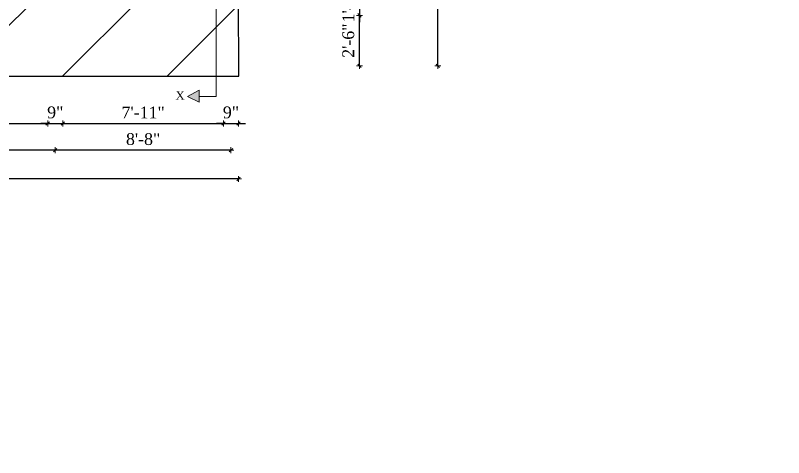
# Model space of a CAD drawing. Header units: inches. Extents: x 6873 to 34015, y -4010 to 8204.
# Drawn here: x 17773.1 to 18227.8, y 895.3 to 1157.4 of the extents above; entities that cross this region are included whole.
import ezdxf

# ---------------------------------------------------------------- set-up
doc = ezdxf.new("R2010")
doc.units = ezdxf.units.IN
doc.header["$LTSCALE"] = 5
doc.header["$MEASUREMENT"] = 0
doc.layers.add('A-WALL', color=7, linetype='Continuous', lineweight=9)
doc.layers.add('Dimension', color=7, linetype='Continuous', lineweight=18)
doc.layers.add('dim line', color=7, linetype='Continuous', lineweight=15, true_color=0xfab2b2)
doc.layers.add('TEXT', color=6, linetype='Continuous')
doc.layers.add('WALL', color=7, linetype='Continuous')
doc.styles.add('ordinary', font='times.ttf')
doc.dimstyles.new('Copy of 96', dxfattribs={"dimtxt": 7, "dimasz": 4, "dimexe": 0.5, "dimexo": 0.5, "dimgap": 3, "dimtad": 1, "dimdec": 1, "dimzin": 11, "dimdsep": 46, "dimlunit": 4, "dimtxsty": 'ordinary', "dimblk": 'OBLIQUE', "dimcen": 0.09, "dimse1": 1, "dimse2": 1, "dimclrt": 6, "dimazin": 0, "dimtfac": 1, "dimtdec": 1, "dimtix": 1, "dimtmove": 2, "dimatfit": 3, "dimldrblk": 'leader', "dimfxl": 0.5, "dimfxlon": 1, "dimtolj": 1, "dimtzin": 0, "dimarcsym": 0})

# ---------------------------------------------------------------- blocks, each defined once
blk = doc.blocks.new('x-x')
at = {"ltscale": 5}
for points in [[(11364.03, -701.52), (11364.03, -694.51), (11357.15, -698.09)], [(11364.03, -1135.52), (11364.03, -1128.51), (11357.15, -1132.09)]]:
    blk.add_hatch(color=256, dxfattribs=at).paths.add_polyline_path(points)
for p, q in [((11364.03, -694.51), (11357.15, -698.09)), ((11364.03, -701.52), (11364.03, -694.51)), ((11357.15, -698.09), (11364.03, -701.52)), ((11374.13, -698.09), (11364.03, -698.09)), ((11374.13, -698.09), (11374.13, -1132.09)), ((11364.03, -1128.51), (11357.15, -1132.09)), ((11357.15, -1132.09), (11364.03, -1135.52)), ((11364.03, -1135.52), (11364.03, -1128.51)), ((11374.13, -1132.09), (11364.03, -1132.09))]:
    blk.add_line(p, q, dxfattribs=at)
at = {"layer": 'A-WALL', "color": 1, "ltscale": 5}
blk.add_line((11374.13, -1120.09), (11374.13, -1132.09), dxfattribs=at)
at = {"layer": 'TEXT', "style": 'ordinary'}
for p in [(11350.08, -700.97), (11350.08, -1134.1)]:
    blk.add_text('X', height=5, dxfattribs=at).set_placement(p)
blk = doc.blocks.new('oblique')
at = {"color": 0, "lineweight": -2}
blk.add_line((0.25, 0.25), (-0.25, -0.25), dxfattribs=at)
at = {"layer": 'dim line', "lineweight": 9}
for p, q in [((-0.4375, 0), (0.4375, 0)), ((0, 0.4375), (0, -0.4375))]:
    blk.add_line(p, q, dxfattribs=at)
blk = doc.blocks.new('*D165')
at = {"layer": 'A-WALL', "color": 0, "lineweight": -2, "ltscale": 50, "transparency": 16777216}
blk.add_line((17900.73, 1077.44), (17796.73, 1077.44), dxfattribs=at)
at = {"layer": 'Defpoints', "color": 0, "ltscale": 50, "transparency": 16777216}
for p in [(17796.73, 1157.37), (17900.73, 1157.37), (17796.73, 1077.44)]:
    blk.add_point(p, dxfattribs=at)
at = {"layer": 'A-WALL', "color": 0, "lineweight": -2, "ltscale": 50, "transparency": 16777216, "xscale": 4, "yscale": 4, "zscale": 4, "rotation": 180.0000000000005}
blk.add_blockref('oblique', (17796.73, 1077.44), dxfattribs=at)
at = {"layer": 'A-WALL', "color": 0, "lineweight": -2, "ltscale": 50, "transparency": 16777216, "xscale": 4, "yscale": 4, "zscale": 4}
blk.add_blockref('oblique', (17900.73, 1077.44), dxfattribs=at)
at = {"layer": 'A-WALL', "color": 6, "ltscale": 50, "transparency": 16777216, "insert": (17848.73, 1084), "char_height": 7, "attachment_point": 5, "style": 'ordinary'}
blk.add_mtext('\\A1;8\'-8"', dxfattribs=at)
blk = doc.blocks.new('_OBLIQUE')
at = {"color": 0, "linetype": 'ByBlock'}
blk.add_line((-0.5, -0.5), (0.5, 0.5), dxfattribs=at)
blk = doc.blocks.new('leader')
at = {"layer": 'Dimension'}
for p, q in [((0, -4.33), (0, 4.33)), ((-4.42, 0), (4.42, 0))]:
    blk.add_line(p, q, dxfattribs=at)
blk = doc.blocks.new('*D166')
at = {"layer": 'A-WALL', "color": 0, "lineweight": -2, "ltscale": 50, "transparency": 16777216}
blk.add_line((17796.73, 1077.44), (17643.73, 1077.44), dxfattribs=at)
at = {"layer": 'Defpoints', "color": 0, "ltscale": 50, "transparency": 16777216}
for p in [(17643.73, 1157.37), (17796.73, 1157.37), (17643.73, 1077.44)]:
    blk.add_point(p, dxfattribs=at)
at = {"layer": 'A-WALL', "color": 0, "lineweight": -2, "ltscale": 50, "transparency": 16777216, "xscale": 4, "yscale": 4, "zscale": 4, "rotation": 180}
blk.add_blockref('oblique', (17643.73, 1077.44), dxfattribs=at)
at = {"layer": 'A-WALL', "color": 0, "lineweight": -2, "ltscale": 50, "transparency": 16777216, "xscale": 4, "yscale": 4, "zscale": 4}
blk.add_blockref('oblique', (17796.73, 1077.44), dxfattribs=at)
at = {"layer": 'A-WALL', "color": 6, "ltscale": 50, "transparency": 16777216, "insert": (17720.23, 1084.01), "char_height": 7, "attachment_point": 5, "style": 'ordinary'}
blk.add_mtext('\\A1;12\'-9"', dxfattribs=at)
blk = doc.blocks.new('*D169')
at = {"layer": 'A-WALL', "color": 0, "lineweight": -2, "ltscale": 50, "transparency": 16777216}
blk.add_line((17905.23, 1060.41), (17332.23, 1060.41), dxfattribs=at)
at = {"layer": 'Defpoints', "color": 0, "ltscale": 50, "transparency": 16777216}
for p in [(17332.23, 1157.37), (17905.23, 1157.37), (17332.23, 1060.41)]:
    blk.add_point(p, dxfattribs=at)
at = {"layer": 'A-WALL', "color": 0, "lineweight": -2, "ltscale": 50, "transparency": 16777216, "xscale": 4, "yscale": 4, "zscale": 4, "rotation": 180}
blk.add_blockref('oblique', (17332.23, 1060.41), dxfattribs=at)
at = {"layer": 'A-WALL', "color": 0, "lineweight": -2, "ltscale": 50, "transparency": 16777216, "xscale": 4, "yscale": 4, "zscale": 4}
blk.add_blockref('oblique', (17905.23, 1060.41), dxfattribs=at)
at = {"layer": 'A-WALL', "color": 6, "ltscale": 50, "transparency": 16777216, "insert": (17618.73, 1066.99), "char_height": 7, "attachment_point": 5, "style": 'ordinary'}
blk.add_mtext('\\A1;47\'-9"', dxfattribs=at)
blk = doc.blocks.new('*D194')
at = {"layer": 'A-WALL', "color": 0, "lineweight": -2, "ltscale": 50, "transparency": 16777216}
blk.add_line((17648.23, 1093.24), (17792.23, 1093.24), dxfattribs=at)
at = {"layer": 'Defpoints', "color": 0, "ltscale": 50, "transparency": 16777216}
for p in [(17648.23, 1157.37), (17792.23, 1157.37), (17792.23, 1093.24)]:
    blk.add_point(p, dxfattribs=at)
at = {"layer": 'A-WALL', "color": 0, "lineweight": -2, "ltscale": 50, "transparency": 16777216, "xscale": 4, "yscale": 4, "zscale": 4, "rotation": 180}
blk.add_blockref('oblique', (17648.23, 1093.24), dxfattribs=at)
at = {"layer": 'A-WALL', "color": 0, "lineweight": -2, "ltscale": 50, "transparency": 16777216, "xscale": 4, "yscale": 4, "zscale": 4}
blk.add_blockref('oblique', (17792.23, 1093.24), dxfattribs=at)
at = {"layer": 'A-WALL', "color": 6, "ltscale": 50, "transparency": 16777216, "insert": (17720.23, 1099.8), "char_height": 7, "attachment_point": 5, "style": 'ordinary'}
blk.add_mtext('\\A1;12\'-0"', dxfattribs=at)
blk = doc.blocks.new('*D195')
at = {"layer": 'A-WALL', "color": 0, "lineweight": -2, "ltscale": 50, "transparency": 16777216}
for p, q in [((17792.23, 1093.24), (17788.23, 1093.24)), ((17792.23, 1093.24), (17801.23, 1093.24)), ((17801.23, 1093.24), (17805.23, 1093.24))]:
    blk.add_line(p, q, dxfattribs=at)
at = {"layer": 'Defpoints', "color": 0, "ltscale": 50, "transparency": 16777216}
for p in [(17792.23, 1157.37), (17801.23, 1157.37), (17801.23, 1093.24)]:
    blk.add_point(p, dxfattribs=at)
at = {"layer": 'A-WALL', "color": 0, "lineweight": -2, "ltscale": 50, "transparency": 16777216, "xscale": 4, "yscale": 4, "zscale": 4}
blk.add_blockref('oblique', (17792.23, 1093.24), dxfattribs=at)
at = {"layer": 'A-WALL', "color": 0, "lineweight": -2, "ltscale": 50, "transparency": 16777216, "xscale": 4, "yscale": 4, "zscale": 4, "rotation": 180}
blk.add_blockref('oblique', (17801.23, 1093.24), dxfattribs=at)
at = {"layer": 'A-WALL', "color": 6, "ltscale": 50, "transparency": 16777216, "insert": (17796.73, 1099.81), "char_height": 7, "attachment_point": 5, "style": 'ordinary'}
blk.add_mtext('\\A1;9"', dxfattribs=at)
blk = doc.blocks.new('*D196')
at = {"layer": 'A-WALL', "color": 0, "lineweight": -2, "ltscale": 50, "transparency": 16777216}
blk.add_line((17801.23, 1093.24), (17896.23, 1093.24), dxfattribs=at)
at = {"layer": 'Defpoints', "color": 0, "ltscale": 50, "transparency": 16777216}
for p in [(17801.23, 1157.37), (17896.23, 1157.37), (17896.23, 1093.24)]:
    blk.add_point(p, dxfattribs=at)
at = {"layer": 'A-WALL', "color": 0, "lineweight": -2, "ltscale": 50, "transparency": 16777216, "xscale": 4, "yscale": 4, "zscale": 4, "rotation": 180}
blk.add_blockref('oblique', (17801.23, 1093.24), dxfattribs=at)
at = {"layer": 'A-WALL', "color": 0, "lineweight": -2, "ltscale": 50, "transparency": 16777216, "xscale": 4, "yscale": 4, "zscale": 4}
blk.add_blockref('oblique', (17896.23, 1093.24), dxfattribs=at)
at = {"layer": 'A-WALL', "color": 6, "ltscale": 50, "transparency": 16777216, "insert": (17848.73, 1099.81), "char_height": 7, "attachment_point": 5, "style": 'ordinary'}
blk.add_mtext('\\A1;7\'-11"', dxfattribs=at)
blk = doc.blocks.new('*D197')
at = {"layer": 'A-WALL', "color": 0, "lineweight": -2, "ltscale": 50, "transparency": 16777216}
for p, q in [((17896.23, 1093.24), (17892.23, 1093.24)), ((17896.23, 1093.24), (17905.23, 1093.24)), ((17905.23, 1093.24), (17909.23, 1093.24))]:
    blk.add_line(p, q, dxfattribs=at)
at = {"layer": 'Defpoints', "color": 0, "ltscale": 50, "transparency": 16777216}
for p in [(17896.23, 1157.37), (17905.23, 1157.37), (17905.23, 1093.24)]:
    blk.add_point(p, dxfattribs=at)
at = {"layer": 'A-WALL', "color": 0, "lineweight": -2, "ltscale": 50, "transparency": 16777216, "xscale": 4, "yscale": 4, "zscale": 4}
blk.add_blockref('oblique', (17896.23, 1093.24), dxfattribs=at)
at = {"layer": 'A-WALL', "color": 0, "lineweight": -2, "ltscale": 50, "transparency": 16777216, "xscale": 4, "yscale": 4, "zscale": 4, "rotation": 180}
blk.add_blockref('oblique', (17905.23, 1093.24), dxfattribs=at)
at = {"layer": 'A-WALL', "color": 6, "ltscale": 50, "transparency": 16777216, "insert": (17900.73, 1099.81), "char_height": 7, "attachment_point": 5, "style": 'ordinary'}
blk.add_mtext('\\A1;9"', dxfattribs=at)
blk = doc.blocks.new('*D204')
at = {"layer": 'A-WALL', "color": 0, "lineweight": -2, "ltscale": 50, "transparency": 16777216}
for p, q in [((17976.76, 1169.37), (17976.76, 1173.37)), ((17976.76, 1169.37), (17976.76, 1157.37)), ((17976.76, 1157.37), (17976.76, 1153.37))]:
    blk.add_line(p, q, dxfattribs=at)
at = {"layer": 'Defpoints', "color": 0, "ltscale": 50, "transparency": 16777216}
for p in [(17905.16, 1169.37), (17905.23, 1157.37), (17976.76, 1157.37)]:
    blk.add_point(p, dxfattribs=at)
at = {"layer": 'A-WALL', "color": 0, "lineweight": -2, "ltscale": 50, "transparency": 16777216, "xscale": 4, "yscale": 4, "zscale": 4}
for p, rotation in [((17976.76, 1169.37), 270), ((17976.76, 1157.37), 90)]:
    blk.add_blockref('oblique', p, dxfattribs=dict(at, rotation=rotation))
at = {"layer": 'A-WALL', "color": 6, "ltscale": 50, "transparency": 16777216, "insert": (17970.2, 1163.37), "char_height": 7, "attachment_point": 5, "rotation": 90, "style": 'ordinary'}
blk.add_mtext('\\A1;1\'-0"', dxfattribs=at)
blk = doc.blocks.new('*D208')
at = {"layer": 'A-WALL', "color": 0, "lineweight": -2, "ltscale": 50, "transparency": 16777216}
blk.add_line((18023.22, 1127.37), (18023.22, 1513.37), dxfattribs=at)
at = {"layer": 'Defpoints', "color": 0, "ltscale": 50, "transparency": 16777216}
for p in [(17903.04, 1513.37), (18023.22, 1513.37), (17905.42, 1127.37)]:
    blk.add_point(p, dxfattribs=at)
at = {"layer": 'A-WALL', "color": 0, "lineweight": -2, "ltscale": 50, "transparency": 16777216, "xscale": 4, "yscale": 4, "zscale": 4}
for p, rotation in [((18023.22, 1513.37), 90), ((18023.22, 1127.37), 270)]:
    blk.add_blockref('oblique', p, dxfattribs=dict(at, rotation=rotation))
at = {"layer": 'A-WALL', "color": 6, "ltscale": 50, "transparency": 16777216, "insert": (18016.66, 1320.37), "char_height": 7, "attachment_point": 5, "rotation": 90, "style": 'ordinary'}
blk.add_mtext('\\A1;32\'-2"', dxfattribs=at)
blk = doc.blocks.new('*D209')
at = {"layer": 'A-WALL', "color": 0, "lineweight": -2, "ltscale": 50, "transparency": 16777216}
blk.add_line((17976.76, 1127.37), (17976.76, 1157.37), dxfattribs=at)
at = {"layer": 'Defpoints', "color": 0, "ltscale": 50, "transparency": 16777216}
for p in [(17905.23, 1157.37), (17976.76, 1157.37), (17905.42, 1127.37)]:
    blk.add_point(p, dxfattribs=at)
at = {"layer": 'A-WALL', "color": 0, "lineweight": -2, "ltscale": 50, "transparency": 16777216, "xscale": 4, "yscale": 4, "zscale": 4}
for p, rotation in [((17976.76, 1157.37), 90), ((17976.76, 1127.37), 270)]:
    blk.add_blockref('oblique', p, dxfattribs=dict(at, rotation=rotation))
at = {"layer": 'A-WALL', "color": 6, "ltscale": 50, "transparency": 16777216, "insert": (17970.2, 1142.37), "char_height": 7, "attachment_point": 5, "rotation": 90, "style": 'ordinary'}
blk.add_mtext('\\A1;2\'-6"', dxfattribs=at)

msp = doc.modelspace()

# ---------------------------------------------------------------- hatches: boundary and pattern name
at = {"layer": 'WALL', "linetype": 'ByBlock', "ltscale": 5, "true_color": 0xf8991e}
h = msp.add_hatch(dxfattribs=at)
h.set_pattern_fill('ANSI31', color=30, scale=350)
h.set_pattern_definition([(45, (9223.244, 3742.42), (-30.93592, 30.93592), [])])
h.paths.add_polyline_path([(17311.79, 1121.37), (17544.59, 1531.37), (17903.04, 1531.37), (17904.64, 1253.37), (17953.23, 1253.37), (17953.23, 1163.37), (17905.23, 1163.37), (17905.45, 1121.37)])

# ---------------------------------------------------------------- linework, layer by layer
at = {"layer": 'A-WALL', "lineweight": 30}
for p, q in [((17905.45, 1121.37), (17904.3, 1308.87)), ((17311.79, 1121.37), (17905.45, 1121.37))]:
    msp.add_line(p, q, dxfattribs=at)
at = {"layer": 'A-WALL', "ltscale": 5}
msp.add_circle((15105.47, 278.39), 4288.21, dxfattribs=at)

# ---------------------------------------------------------------- block references
at = {"layer": 'A-WALL', "color": 1}
msp.add_blockref('x-x', (6517.82, 2241.46), dxfattribs=at)

# ---------------------------------------------------------------- dimensions: what is measured, and where the dimension line sits
at = {"layer": 'A-WALL', "ltscale": 50}
for base, p1, p2, picture, middle in [((18023.22, 1513.37), (17905.42, 1127.37), (17903.04, 1513.37), '*D208', (18016.66, 1320.37)), ((17976.76, 1157.37), (17905.16, 1169.37), (17905.23, 1157.37), '*D204', (17970.2, 1163.37)), ((17976.76, 1157.37), (17905.42, 1127.37), (17905.23, 1157.37), '*D209', (17970.2, 1142.37))]:
    dim = msp.add_linear_dim(base=base, p1=p1, p2=p2, angle=90, dimstyle='Copy of 96', override={"dimdec": 0, "dimblk": 'oblique', "dimtdec": 0, "dimarcsym": 1}, dxfattribs=at)
    dim.commit()
    dim.dimension.update_dxf_attribs({"geometry": picture, "text_midpoint": middle})
for base, p1, p2, picture, middle in [((17332.23, 1060.41), (17905.23, 1157.37), (17332.23, 1157.37), '*D169', (17618.73, 1066.99)), ((17643.73, 1077.44), (17796.73, 1157.37), (17643.73, 1157.37), '*D166', (17720.23, 1084.01)), ((17792.23, 1093.24), (17648.23, 1157.37), (17792.23, 1157.37), '*D194', (17720.23, 1099.8)), ((17801.23, 1093.24), (17792.23, 1157.37), (17801.23, 1157.37), '*D195', (17796.73, 1099.81)), ((17896.23, 1093.24), (17801.23, 1157.37), (17896.23, 1157.37), '*D196', (17848.73, 1099.81)), ((17905.23, 1093.24), (17896.23, 1157.37), (17905.23, 1157.37), '*D197', (17900.73, 1099.81))]:
    dim = msp.add_linear_dim(base=base, p1=p1, p2=p2, dimstyle='Copy of 96', override={"dimdec": 0, "dimblk": 'oblique', "dimtdec": 0, "dimarcsym": 1}, dxfattribs=at)
    dim.commit()
    dim.dimension.update_dxf_attribs({"geometry": picture, "text_midpoint": middle})
dim = msp.add_aligned_dim(p1=(17900.73, 1157.37), p2=(17796.73, 1157.37), distance=79.93, dimstyle='Copy of 96', override={"dimdec": 0, "dimblk": 'oblique', "dimtdec": 0, "dimarcsym": 1}, dxfattribs=at)
dim.commit()
dim.dimension.update_dxf_attribs({"geometry": '*D165', "text_midpoint": (17848.73, 1084)})

doc.saveas('drawing.dxf')
